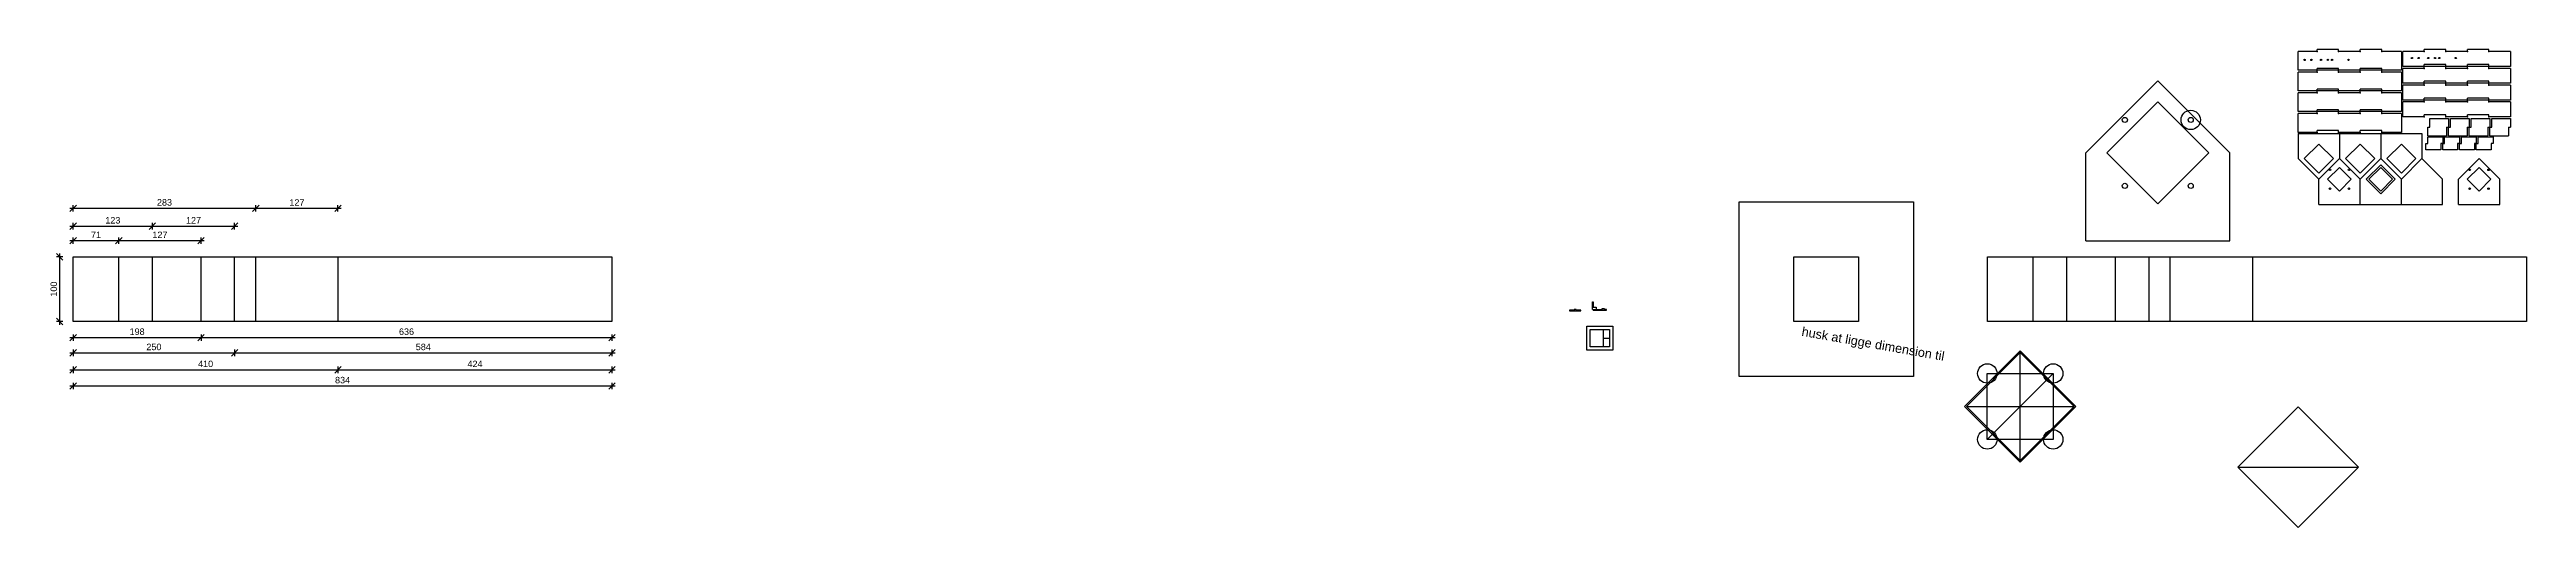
# Model space of a CAD drawing. Header units: millimetres. Extents: x 14254 to 34166, y 4312 to 8625.
# Drawn here: x 14254 to 18090, y 7480 to 8219 of the extents above; entities that cross this region are included whole.
import ezdxf

# ---------------------------------------------------------------- set-up
doc = ezdxf.new("R2010")
doc.units = ezdxf.units.MM
doc.layers.get('0').update_dxf_attribs({"lineweight": 25})
doc.layers.add('Mållinje (Afsætning af mål)', color=4, linetype='Continuous', lineweight=9)
doc.layers.add('Tyk fuldstregslinje (Optegning)', color=7, linetype='Continuous', lineweight=30)
doc.styles.add('Annotative', font='arial.ttf')
doc.styles.add('Arial', font='arial.ttf', dxfattribs={"height": 3.5})
doc.dimstyles.new('Annotative', dxfattribs={"dimscale": 0, "dimtxt": 2.5, "dimasz": 2.5, "dimexe": 1.25, "dimexo": 1, "dimgap": 1, "dimtad": 1, "dimdec": 0, "dimzin": 0, "dimtxsty": 'Annotative', "dimblk": 'OBLIQUE', "dimcen": 1, "dimdle": 1.25, "dimadec": 0, "dimazin": 0, "dimtfac": 1, "dimtdec": 0, "dimtofl": 0, "dimtmove": 0, "dimatfit": 3, "dimfxl": 1.25, "dimfxlon": 1, "dimtolj": 1, "dimtzin": 0, "dimarcsym": 0})

# ---------------------------------------------------------------- blocks, each defined once
blk = doc.blocks.new('_Oblique')
at = {"color": 0, "linetype": 'ByBlock', "lineweight": -2}
blk.add_line((-0.5, -0.5), (0.5, 0.5), dxfattribs=at)
blk = doc.blocks.new('*D23')
at = {"layer": 'Defpoints', "color": 0, "transparency": 16777216}
for p in [(14361.4, 7923.8), (14290.7, 7898.8), (14361.4, 7898.8)]:
    blk.add_point(p, dxfattribs=at)
at = {"layer": 'Mållinje (Afsætning af mål)', "color": 0, "lineweight": -2, "transparency": 16777216}
for p, q in [((14285.7, 7923.8), (14366.4, 7923.8)), ((14290.7, 7918.8), (14290.7, 7928.8)), ((14361.4, 7918.8), (14361.4, 7928.8))]:
    blk.add_line(p, q, dxfattribs=at)
at = {"layer": 'Mållinje (Afsætning af mål)', "color": 0, "lineweight": -2, "transparency": 16777216, "xscale": 10, "yscale": 10, "zscale": 10, "rotation": 180}
blk.add_blockref('_Oblique', (14290.7, 7923.8), dxfattribs=at)
at = {"layer": 'Mållinje (Afsætning af mål)', "color": 0, "lineweight": -2, "transparency": 16777216, "xscale": 10, "yscale": 10, "zscale": 10}
blk.add_blockref('_Oblique', (14361.4, 7923.8), dxfattribs=at)
at = {"layer": 'Mållinje (Afsætning af mål)', "color": 0, "transparency": 16777216, "insert": (14326.1, 7932.8), "char_height": 10, "attachment_point": 5, "style": 'Annotative'}
blk.add_mtext('\\A1;71', dxfattribs=at)
blk = doc.blocks.new('*D24')
at = {"layer": 'Defpoints', "color": 0, "transparency": 16777216}
for p in [(14488.7, 7923.8), (14361.4, 7898.8), (14488.7, 7898.8)]:
    blk.add_point(p, dxfattribs=at)
at = {"layer": 'Mållinje (Afsætning af mål)', "color": 0, "lineweight": -2, "transparency": 16777216}
for p, q in [((14356.4, 7923.8), (14493.7, 7923.8)), ((14361.4, 7918.8), (14361.4, 7928.8)), ((14488.7, 7918.8), (14488.7, 7928.8))]:
    blk.add_line(p, q, dxfattribs=at)
at = {"layer": 'Mållinje (Afsætning af mål)', "color": 0, "lineweight": -2, "transparency": 16777216, "xscale": 10, "yscale": 10, "zscale": 10, "rotation": 180}
blk.add_blockref('_Oblique', (14361.4, 7923.8), dxfattribs=at)
at = {"layer": 'Mållinje (Afsætning af mål)', "color": 0, "lineweight": -2, "transparency": 16777216, "xscale": 10, "yscale": 10, "zscale": 10}
blk.add_blockref('_Oblique', (14488.7, 7923.8), dxfattribs=at)
at = {"layer": 'Mållinje (Afsætning af mål)', "color": 0, "transparency": 16777216, "insert": (14425.1, 7932.8), "char_height": 10, "attachment_point": 5, "style": 'Annotative'}
blk.add_mtext('\\A1;127', dxfattribs=at)
blk = doc.blocks.new('*D25')
at = {"layer": 'Defpoints', "color": 0, "transparency": 16777216}
for p in [(14413.4, 7946.1), (14290.7, 7898.8), (14413.4, 7898.8)]:
    blk.add_point(p, dxfattribs=at)
at = {"layer": 'Mållinje (Afsætning af mål)', "color": 0, "lineweight": -2, "transparency": 16777216}
for p, q in [((14285.7, 7946.1), (14418.4, 7946.1)), ((14290.7, 7941.1), (14290.7, 7951.1)), ((14413.4, 7941.1), (14413.4, 7951.1))]:
    blk.add_line(p, q, dxfattribs=at)
at = {"layer": 'Mållinje (Afsætning af mål)', "color": 0, "lineweight": -2, "transparency": 16777216, "xscale": 10, "yscale": 10, "zscale": 10, "rotation": 180}
blk.add_blockref('_Oblique', (14290.7, 7946.1), dxfattribs=at)
at = {"layer": 'Mållinje (Afsætning af mål)', "color": 0, "lineweight": -2, "transparency": 16777216, "xscale": 10, "yscale": 10, "zscale": 10}
blk.add_blockref('_Oblique', (14413.4, 7946.1), dxfattribs=at)
at = {"layer": 'Mållinje (Afsætning af mål)', "color": 0, "transparency": 16777216, "insert": (14352.1, 7955.2), "char_height": 10, "attachment_point": 5, "style": 'Annotative'}
blk.add_mtext('\\A1;123', dxfattribs=at)
blk = doc.blocks.new('*D26')
at = {"layer": 'Defpoints', "color": 0, "transparency": 16777216}
for p in [(14540.7, 7946.1), (14413.4, 7898.8), (14540.7, 7898.8)]:
    blk.add_point(p, dxfattribs=at)
at = {"layer": 'Mållinje (Afsætning af mål)', "color": 0, "lineweight": -2, "transparency": 16777216}
for p, q in [((14408.4, 7946.1), (14545.7, 7946.1)), ((14413.4, 7941.1), (14413.4, 7951.1)), ((14540.7, 7941.1), (14540.7, 7951.1))]:
    blk.add_line(p, q, dxfattribs=at)
at = {"layer": 'Mållinje (Afsætning af mål)', "color": 0, "lineweight": -2, "transparency": 16777216, "xscale": 10, "yscale": 10, "zscale": 10, "rotation": 180}
blk.add_blockref('_Oblique', (14413.4, 7946.1), dxfattribs=at)
at = {"layer": 'Mållinje (Afsætning af mål)', "color": 0, "lineweight": -2, "transparency": 16777216, "xscale": 10, "yscale": 10, "zscale": 10}
blk.add_blockref('_Oblique', (14540.7, 7946.1), dxfattribs=at)
at = {"layer": 'Mållinje (Afsætning af mål)', "color": 0, "transparency": 16777216, "insert": (14477.1, 7955.2), "char_height": 10, "attachment_point": 5, "style": 'Annotative'}
blk.add_mtext('\\A1;127', dxfattribs=at)
blk = doc.blocks.new('*D27')
at = {"layer": 'Defpoints', "color": 0, "transparency": 16777216}
for p in [(14573.5, 7973.8), (14290.7, 7898.8), (14573.5, 7898.8)]:
    blk.add_point(p, dxfattribs=at)
at = {"layer": 'Mållinje (Afsætning af mål)', "color": 0, "lineweight": -2, "transparency": 16777216}
for p, q in [((14290.7, 7968.8), (14290.7, 7978.8)), ((14573.5, 7968.8), (14573.5, 7978.8)), ((14285.7, 7973.8), (14578.5, 7973.8))]:
    blk.add_line(p, q, dxfattribs=at)
at = {"layer": 'Mållinje (Afsætning af mål)', "color": 0, "lineweight": -2, "transparency": 16777216, "xscale": 10, "yscale": 10, "zscale": 10, "rotation": 180}
blk.add_blockref('_Oblique', (14290.7, 7973.8), dxfattribs=at)
at = {"layer": 'Mållinje (Afsætning af mål)', "color": 0, "lineweight": -2, "transparency": 16777216, "xscale": 10, "yscale": 10, "zscale": 10}
blk.add_blockref('_Oblique', (14573.5, 7973.8), dxfattribs=at)
at = {"layer": 'Mållinje (Afsætning af mål)', "color": 0, "transparency": 16777216, "insert": (14432.1, 7982.9), "char_height": 10, "attachment_point": 5, "style": 'Annotative'}
blk.add_mtext('\\A1;283', dxfattribs=at)
blk = doc.blocks.new('*D28')
at = {"layer": 'Defpoints', "color": 0, "transparency": 16777216}
for p in [(14700.8, 7973.8), (14573.5, 7898.8), (14700.8, 7898.8)]:
    blk.add_point(p, dxfattribs=at)
at = {"layer": 'Mållinje (Afsætning af mål)', "color": 0, "lineweight": -2, "transparency": 16777216}
for p, q in [((14573.5, 7968.8), (14573.5, 7978.8)), ((14700.8, 7968.8), (14700.8, 7978.8)), ((14568.5, 7973.8), (14705.8, 7973.8))]:
    blk.add_line(p, q, dxfattribs=at)
at = {"layer": 'Mållinje (Afsætning af mål)', "color": 0, "lineweight": -2, "transparency": 16777216, "xscale": 10, "yscale": 10, "zscale": 10, "rotation": 180}
blk.add_blockref('_Oblique', (14573.5, 7973.8), dxfattribs=at)
at = {"layer": 'Mållinje (Afsætning af mål)', "color": 0, "lineweight": -2, "transparency": 16777216, "xscale": 10, "yscale": 10, "zscale": 10}
blk.add_blockref('_Oblique', (14700.8, 7973.8), dxfattribs=at)
at = {"layer": 'Mållinje (Afsætning af mål)', "color": 0, "transparency": 16777216, "insert": (14637.2, 7982.8), "char_height": 10, "attachment_point": 5, "style": 'Annotative'}
blk.add_mtext('\\A1;127', dxfattribs=at)
blk = doc.blocks.new('*D29')
at = {"layer": 'Defpoints', "color": 0, "transparency": 16777216}
for p in [(14290.7, 7798.8), (14488.7, 7798.8), (14488.7, 7773.8)]:
    blk.add_point(p, dxfattribs=at)
at = {"layer": 'Mållinje (Afsætning af mål)', "color": 0, "lineweight": -2, "transparency": 16777216}
for p, q in [((14285.7, 7773.8), (14493.7, 7773.8)), ((14290.7, 7778.8), (14290.7, 7768.8)), ((14488.7, 7778.8), (14488.7, 7768.8))]:
    blk.add_line(p, q, dxfattribs=at)
at = {"layer": 'Mållinje (Afsætning af mål)', "color": 0, "lineweight": -2, "transparency": 16777216, "xscale": 10, "yscale": 10, "zscale": 10, "rotation": 180}
blk.add_blockref('_Oblique', (14290.7, 7773.8), dxfattribs=at)
at = {"layer": 'Mållinje (Afsætning af mål)', "color": 0, "lineweight": -2, "transparency": 16777216, "xscale": 10, "yscale": 10, "zscale": 10}
blk.add_blockref('_Oblique', (14488.7, 7773.8), dxfattribs=at)
at = {"layer": 'Mållinje (Afsætning af mål)', "color": 0, "transparency": 16777216, "insert": (14389.7, 7782.9), "char_height": 10, "attachment_point": 5, "style": 'Annotative'}
blk.add_mtext('\\A1;198', dxfattribs=at)
blk = doc.blocks.new('*D30')
at = {"layer": 'Defpoints', "color": 0, "transparency": 16777216}
for p in [(14290.7, 7798.8), (14540.7, 7798.8), (14540.7, 7750.2)]:
    blk.add_point(p, dxfattribs=at)
at = {"layer": 'Mållinje (Afsætning af mål)', "color": 0, "lineweight": -2, "transparency": 16777216}
for p, q in [((14285.7, 7750.2), (14545.7, 7750.2)), ((14290.7, 7755.2), (14290.7, 7745.2)), ((14540.7, 7755.2), (14540.7, 7745.2))]:
    blk.add_line(p, q, dxfattribs=at)
at = {"layer": 'Mållinje (Afsætning af mål)', "color": 0, "lineweight": -2, "transparency": 16777216, "xscale": 10, "yscale": 10, "zscale": 10, "rotation": 180}
blk.add_blockref('_Oblique', (14290.7, 7750.2), dxfattribs=at)
at = {"layer": 'Mållinje (Afsætning af mål)', "color": 0, "lineweight": -2, "transparency": 16777216, "xscale": 10, "yscale": 10, "zscale": 10}
blk.add_blockref('_Oblique', (14540.7, 7750.2), dxfattribs=at)
at = {"layer": 'Mållinje (Afsætning af mål)', "color": 0, "transparency": 16777216, "insert": (14415.7, 7759.3), "char_height": 10, "attachment_point": 5, "style": 'Annotative'}
blk.add_mtext('\\A1;250', dxfattribs=at)
blk = doc.blocks.new('*D31')
at = {"layer": 'Defpoints', "color": 0, "transparency": 16777216}
for p in [(14290.7, 7798.8), (14700.8, 7798.8), (14700.8, 7724)]:
    blk.add_point(p, dxfattribs=at)
at = {"layer": 'Mållinje (Afsætning af mål)', "color": 0, "lineweight": -2, "transparency": 16777216}
for p, q in [((14285.7, 7724), (14705.8, 7724)), ((14290.7, 7729), (14290.7, 7719)), ((14700.8, 7729), (14700.8, 7719))]:
    blk.add_line(p, q, dxfattribs=at)
at = {"layer": 'Mållinje (Afsætning af mål)', "color": 0, "lineweight": -2, "transparency": 16777216, "xscale": 10, "yscale": 10, "zscale": 10, "rotation": 180}
blk.add_blockref('_Oblique', (14290.7, 7724), dxfattribs=at)
at = {"layer": 'Mållinje (Afsætning af mål)', "color": 0, "lineweight": -2, "transparency": 16777216, "xscale": 10, "yscale": 10, "zscale": 10}
blk.add_blockref('_Oblique', (14700.8, 7724), dxfattribs=at)
at = {"layer": 'Mållinje (Afsætning af mål)', "color": 0, "transparency": 16777216, "insert": (14495.8, 7733.2), "char_height": 10, "attachment_point": 5, "style": 'Annotative'}
blk.add_mtext('\\A1;410', dxfattribs=at)
blk = doc.blocks.new('*D32')
at = {"layer": 'Defpoints', "color": 0, "transparency": 16777216}
for p in [(14700.8, 7798.8), (15125.1, 7798.8), (15125.1, 7724)]:
    blk.add_point(p, dxfattribs=at)
at = {"layer": 'Mållinje (Afsætning af mål)', "color": 0, "lineweight": -2, "transparency": 16777216}
for p, q in [((14695.8, 7724), (15130.1, 7724)), ((14700.8, 7729), (14700.8, 7719)), ((15125.1, 7729), (15125.1, 7719))]:
    blk.add_line(p, q, dxfattribs=at)
at = {"layer": 'Mållinje (Afsætning af mål)', "color": 0, "lineweight": -2, "transparency": 16777216, "xscale": 10, "yscale": 10, "zscale": 10, "rotation": 180}
blk.add_blockref('_Oblique', (14700.8, 7724), dxfattribs=at)
at = {"layer": 'Mållinje (Afsætning af mål)', "color": 0, "lineweight": -2, "transparency": 16777216, "xscale": 10, "yscale": 10, "zscale": 10}
blk.add_blockref('_Oblique', (15125.1, 7724), dxfattribs=at)
at = {"layer": 'Mållinje (Afsætning af mål)', "color": 0, "transparency": 16777216, "insert": (14913, 7733.1), "char_height": 10, "attachment_point": 5, "style": 'Annotative'}
blk.add_mtext('\\A1;424', dxfattribs=at)
blk = doc.blocks.new('*D33')
at = {"layer": 'Defpoints', "color": 0, "transparency": 16777216}
for p in [(14290.7, 7798.8), (15125.1, 7798.8), (14290.7, 7698.9)]:
    blk.add_point(p, dxfattribs=at)
at = {"layer": 'Mållinje (Afsætning af mål)', "color": 0, "lineweight": -2, "transparency": 16777216}
for p, q in [((15130.1, 7698.9), (14285.7, 7698.9)), ((14290.7, 7703.9), (14290.7, 7693.9)), ((15125.1, 7703.9), (15125.1, 7693.9))]:
    blk.add_line(p, q, dxfattribs=at)
at = {"layer": 'Mållinje (Afsætning af mål)', "color": 0, "lineweight": -2, "transparency": 16777216, "xscale": 10, "yscale": 10, "zscale": 10, "rotation": 180}
blk.add_blockref('_Oblique', (14290.7, 7698.9), dxfattribs=at)
at = {"layer": 'Mållinje (Afsætning af mål)', "color": 0, "lineweight": -2, "transparency": 16777216, "xscale": 10, "yscale": 10, "zscale": 10}
blk.add_blockref('_Oblique', (15125.1, 7698.9), dxfattribs=at)
at = {"layer": 'Mållinje (Afsætning af mål)', "color": 0, "transparency": 16777216, "insert": (14707.9, 7708), "char_height": 10, "attachment_point": 5, "style": 'Annotative'}
blk.add_mtext('\\A1;834', dxfattribs=at)
blk = doc.blocks.new('*D34')
at = {"layer": 'Defpoints', "color": 0, "transparency": 16777216}
for p in [(14540.7, 7798.8), (15125.1, 7798.8), (15125.1, 7750.2)]:
    blk.add_point(p, dxfattribs=at)
at = {"layer": 'Mållinje (Afsætning af mål)', "color": 0, "lineweight": -2, "transparency": 16777216}
for p, q in [((14535.7, 7750.2), (15130.1, 7750.2)), ((14540.7, 7755.2), (14540.7, 7745.2)), ((15125.1, 7755.2), (15125.1, 7745.2))]:
    blk.add_line(p, q, dxfattribs=at)
at = {"layer": 'Mållinje (Afsætning af mål)', "color": 0, "lineweight": -2, "transparency": 16777216, "xscale": 10, "yscale": 10, "zscale": 10, "rotation": 180}
blk.add_blockref('_Oblique', (14540.7, 7750.2), dxfattribs=at)
at = {"layer": 'Mållinje (Afsætning af mål)', "color": 0, "lineweight": -2, "transparency": 16777216, "xscale": 10, "yscale": 10, "zscale": 10}
blk.add_blockref('_Oblique', (15125.1, 7750.2), dxfattribs=at)
at = {"layer": 'Mållinje (Afsætning af mål)', "color": 0, "transparency": 16777216, "insert": (14832.9, 7759.3), "char_height": 10, "attachment_point": 5, "style": 'Annotative'}
blk.add_mtext('\\A1;584', dxfattribs=at)
blk = doc.blocks.new('*D35')
at = {"layer": 'Defpoints', "color": 0, "transparency": 16777216}
for p in [(14488.7, 7798.8), (15125.1, 7798.8), (15125.1, 7773.8)]:
    blk.add_point(p, dxfattribs=at)
at = {"layer": 'Mållinje (Afsætning af mål)', "color": 0, "lineweight": -2, "transparency": 16777216}
for p, q in [((14483.7, 7773.8), (15130.1, 7773.8)), ((14488.7, 7778.8), (14488.7, 7768.8)), ((15125.1, 7778.8), (15125.1, 7768.8))]:
    blk.add_line(p, q, dxfattribs=at)
at = {"layer": 'Mållinje (Afsætning af mål)', "color": 0, "lineweight": -2, "transparency": 16777216, "xscale": 10, "yscale": 10, "zscale": 10, "rotation": 180}
blk.add_blockref('_Oblique', (14488.7, 7773.8), dxfattribs=at)
at = {"layer": 'Mållinje (Afsætning af mål)', "color": 0, "lineweight": -2, "transparency": 16777216, "xscale": 10, "yscale": 10, "zscale": 10}
blk.add_blockref('_Oblique', (15125.1, 7773.8), dxfattribs=at)
at = {"layer": 'Mållinje (Afsætning af mål)', "color": 0, "transparency": 16777216, "insert": (14806.9, 7782.9), "char_height": 10, "attachment_point": 5, "style": 'Annotative'}
blk.add_mtext('\\A1;636', dxfattribs=at)
blk = doc.blocks.new('*D36')
at = {"layer": 'Defpoints', "color": 0, "transparency": 16777216}
for p in [(14290.7, 7898.8), (14269.8, 7798.8), (14290.7, 7798.8)]:
    blk.add_point(p, dxfattribs=at)
at = {"layer": 'Mållinje (Afsætning af mål)', "color": 0, "lineweight": -2, "transparency": 16777216}
for p, q in [((14269.8, 7903.8), (14269.8, 7793.8)), ((14274.8, 7898.8), (14264.8, 7898.8)), ((14274.8, 7798.8), (14264.8, 7798.8))]:
    blk.add_line(p, q, dxfattribs=at)
at = {"layer": 'Mållinje (Afsætning af mål)', "color": 0, "lineweight": -2, "transparency": 16777216, "xscale": 10, "yscale": 10, "zscale": 10}
for p, rotation in [((14269.8, 7898.8), 90), ((14269.8, 7798.8), 270)]:
    blk.add_blockref('_Oblique', p, dxfattribs=dict(at, rotation=rotation))
at = {"layer": 'Mållinje (Afsætning af mål)', "color": 0, "transparency": 16777216, "insert": (14260.7, 7848.8), "char_height": 10, "attachment_point": 5, "rotation": 90, "style": 'Annotative'}
blk.add_mtext('\\A1;100', dxfattribs=at)

msp = doc.modelspace()

# ---------------------------------------------------------------- linework, layer by layer
at = {"layer": 'Tyk fuldstregslinje (Optegning)'}
for p, q in [((17736.2, 8187.3), (17736.2, 8216.3)), ((17765.6, 8216.3), (17736.2, 8216.3)), ((17798.9, 8219.3), (17765.6, 8219.3)), ((17765.6, 8216.3), (17765.6, 8219.3)), ((17798.9, 8216.3), (17798.9, 8219.3)), ((17832.3, 8216.3), (17798.9, 8216.3)), ((17865.7, 8219.3), (17832.3, 8219.3)), ((17832.3, 8216.3), (17832.3, 8219.3)), ((17865.7, 8216.3), (17865.7, 8219.3)), ((17896.1, 8216.3), (17865.7, 8216.3)), ((17896.1, 8216.3), (17896.1, 8187.3)), ((17898.2, 8193.3), (17898.2, 8216.3)), ((17931.6, 8216.3), (17898.2, 8216.3)), ((17965, 8219.3), (17931.6, 8219.3)), ((17931.6, 8216.3), (17931.6, 8219.3)), ((17965, 8216.3), (17965, 8219.3)), ((17998.4, 8216.3), (17965, 8216.3)), ((18031.7, 8219.3), (17998.4, 8219.3)), ((17998.4, 8216.3), (17998.4, 8219.3)), ((18031.7, 8216.3), (18031.7, 8219.3)), ((18065.1, 8216.3), (18031.7, 8216.3)), ((18065.1, 8216.3), (18065.1, 8193.3)), ((17407.4, 8059.5), (17518.9, 8171)), ((17518.9, 8171), (17630.4, 8059.5)), ((17765.6, 8187.3), (17736.2, 8187.3)), ((17736.2, 8155.3), (17736.2, 8184.3)), ((17765.6, 8184.3), (17736.2, 8184.3)), ((17798.9, 8190.3), (17765.6, 8190.3)), ((17765.6, 8187.3), (17765.6, 8190.3)), ((17798.9, 8187.3), (17765.6, 8187.3)), ((17765.6, 8184.3), (17765.6, 8187.3)), ((17798.9, 8187.3), (17798.9, 8190.3)), ((17832.3, 8187.3), (17798.9, 8187.3)), ((17798.9, 8184.3), (17798.9, 8187.3)), ((17832.3, 8184.3), (17798.9, 8184.3)), ((17865.7, 8190.3), (17832.3, 8190.3)), ((17832.3, 8187.3), (17832.3, 8190.3)), ((17865.7, 8187.3), (17832.3, 8187.3)), ((17832.3, 8184.3), (17832.3, 8187.3)), ((17865.7, 8187.3), (17865.7, 8190.3)), ((17896.1, 8187.3), (17865.7, 8187.3)), ((17865.7, 8184.3), (17865.7, 8187.3)), ((17896.1, 8184.3), (17865.7, 8184.3)), ((17896.1, 8184.3), (17896.1, 8155.3)), ((17931.6, 8193.3), (17898.2, 8193.3)), ((17898.2, 8167.3), (17898.2, 8190.3)), ((17931.6, 8190.3), (17898.2, 8190.3)), ((17931.6, 8193.3), (17931.6, 8196.3)), ((17965, 8196.3), (17931.6, 8196.3)), ((17965, 8193.3), (17931.6, 8193.3)), ((17931.6, 8190.3), (17931.6, 8193.3)), ((17965, 8170.3), (17931.6, 8170.3)), ((17931.6, 8167.3), (17931.6, 8170.3)), ((17965, 8193.3), (17965, 8196.3)), ((17998.4, 8193.3), (17965, 8193.3)), ((17965, 8190.3), (17965, 8193.3)), ((17998.4, 8190.3), (17965, 8190.3)), ((17965, 8167.3), (17965, 8170.3)), ((18031.7, 8196.3), (17998.4, 8196.3)), ((17998.4, 8193.3), (17998.4, 8196.3)), ((18031.7, 8193.3), (17998.4, 8193.3)), ((17998.4, 8190.3), (17998.4, 8193.3)), ((18031.7, 8170.3), (17998.4, 8170.3)), ((17998.4, 8167.3), (17998.4, 8170.3)), ((18031.7, 8193.3), (18031.7, 8196.3)), ((18065.1, 8193.3), (18031.7, 8193.3)), ((18031.7, 8190.3), (18031.7, 8193.3)), ((18065.1, 8190.3), (18031.7, 8190.3)), ((18031.7, 8167.3), (18031.7, 8170.3)), ((18065.1, 8190.3), (18065.1, 8167.3)), ((17439.9, 8059.5), (17518.9, 8138.5)), ((17518.9, 8138.5), (17597.9, 8059.5)), ((17765.6, 8155.3), (17736.2, 8155.3)), ((17736.2, 8123.3), (17736.2, 8152.3)), ((17765.6, 8152.3), (17736.2, 8152.3)), ((17798.9, 8158.3), (17765.6, 8158.3)), ((17765.6, 8155.3), (17765.6, 8158.3)), ((17798.9, 8155.3), (17765.6, 8155.3)), ((17765.6, 8152.3), (17765.6, 8155.3)), ((17798.9, 8155.3), (17798.9, 8158.3)), ((17832.3, 8155.3), (17798.9, 8155.3)), ((17798.9, 8152.3), (17798.9, 8155.3)), ((17832.3, 8152.3), (17798.9, 8152.3)), ((17865.7, 8158.3), (17832.3, 8158.3)), ((17832.3, 8155.3), (17832.3, 8158.3)), ((17865.7, 8155.3), (17832.3, 8155.3)), ((17832.3, 8152.3), (17832.3, 8155.3)), ((17865.7, 8155.3), (17865.7, 8158.3)), ((17896.1, 8155.3), (17865.7, 8155.3)), ((17865.7, 8152.3), (17865.7, 8155.3)), ((17896.1, 8152.3), (17865.7, 8152.3)), ((17896.1, 8152.3), (17896.1, 8123.3)), ((17931.6, 8167.3), (17898.2, 8167.3)), ((17898.2, 8141.3), (17898.2, 8164.3)), ((17931.6, 8164.3), (17898.2, 8164.3)), ((17931.6, 8141.3), (17898.2, 8141.3)), ((17898.2, 8115.3), (17898.2, 8138.3)), ((17931.6, 8138.3), (17898.2, 8138.3)), ((17965, 8167.3), (17931.6, 8167.3)), ((17931.6, 8164.3), (17931.6, 8167.3)), ((17965, 8144.3), (17931.6, 8144.3)), ((17931.6, 8141.3), (17931.6, 8144.3)), ((17965, 8141.3), (17931.6, 8141.3)), ((17931.6, 8138.3), (17931.6, 8141.3)), ((17998.4, 8167.3), (17965, 8167.3)), ((17965, 8164.3), (17965, 8167.3)), ((17998.4, 8164.3), (17965, 8164.3)), ((17965, 8141.3), (17965, 8144.3)), ((17998.4, 8141.3), (17965, 8141.3)), ((17965, 8138.3), (17965, 8141.3)), ((17998.4, 8138.3), (17965, 8138.3)), ((18031.7, 8167.3), (17998.4, 8167.3)), ((17998.4, 8164.3), (17998.4, 8167.3)), ((18031.7, 8144.3), (17998.4, 8144.3)), ((17998.4, 8141.3), (17998.4, 8144.3)), ((18031.7, 8141.3), (17998.4, 8141.3)), ((17998.4, 8138.3), (17998.4, 8141.3)), ((18065.1, 8167.3), (18031.7, 8167.3)), ((18031.7, 8164.3), (18031.7, 8167.3)), ((18065.1, 8164.3), (18031.7, 8164.3)), ((18031.7, 8141.3), (18031.7, 8144.3)), ((18065.1, 8141.3), (18031.7, 8141.3)), ((18031.7, 8138.3), (18031.7, 8141.3)), ((18065.1, 8138.3), (18031.7, 8138.3)), ((18065.1, 8164.3), (18065.1, 8141.3)), ((18065.1, 8138.3), (18065.1, 8115.3)), ((17765.6, 8123.3), (17736.2, 8123.3)), ((17736.2, 8091.3), (17736.2, 8120.3)), ((17765.6, 8120.3), (17736.2, 8120.3)), ((17798.9, 8126.3), (17765.6, 8126.3)), ((17765.6, 8123.3), (17765.6, 8126.3)), ((17798.9, 8123.3), (17765.6, 8123.3)), ((17765.6, 8120.3), (17765.6, 8123.3)), ((17798.9, 8094.3), (17765.6, 8094.3)), ((17765.6, 8091.3), (17765.6, 8094.3)), ((17798.9, 8123.3), (17798.9, 8126.3)), ((17832.3, 8123.3), (17798.9, 8123.3)), ((17798.9, 8120.3), (17798.9, 8123.3)), ((17832.3, 8120.3), (17798.9, 8120.3)), ((17798.9, 8091.3), (17798.9, 8094.3)), ((17865.7, 8126.3), (17832.3, 8126.3)), ((17832.3, 8123.3), (17832.3, 8126.3)), ((17865.7, 8123.3), (17832.3, 8123.3)), ((17832.3, 8120.3), (17832.3, 8123.3)), ((17865.7, 8094.3), (17832.3, 8094.3)), ((17832.3, 8091.3), (17832.3, 8094.3)), ((17865.7, 8123.3), (17865.7, 8126.3)), ((17896.1, 8123.3), (17865.7, 8123.3)), ((17865.7, 8120.3), (17865.7, 8123.3)), ((17896.1, 8120.3), (17865.7, 8120.3)), ((17865.7, 8091.3), (17865.7, 8094.3)), ((17896.1, 8120.3), (17896.1, 8091.3)), ((17931.6, 8115.3), (17898.2, 8115.3)), ((17965, 8118.3), (17931.6, 8118.3)), ((17931.6, 8115.3), (17931.6, 8118.3)), ((17937.1, 8085.7), (17937.1, 8099.2)), ((17937.1, 8099.2), (17940.1, 8099.2)), ((17940.1, 8112.7), (17969.1, 8112.7)), ((17940.1, 8099.2), (17940.1, 8112.7)), ((17965, 8115.3), (17965, 8118.3)), ((17998.4, 8115.3), (17965, 8115.3)), ((17966.1, 8099.2), (17966.1, 8085.7)), ((17966.1, 8099.2), (17969.1, 8099.2)), ((17969.1, 8112.7), (17969.1, 8099.2)), ((17969.1, 8085.7), (17969.1, 8099.2)), ((17969.1, 8099.2), (17972.1, 8099.2)), ((17972.1, 8112.7), (18001.1, 8112.7)), ((17972.1, 8099.2), (17972.1, 8112.7)), ((17998.1, 8099.2), (17998.1, 8085.7)), ((17998.1, 8099.2), (18001.1, 8099.2)), ((18031.7, 8118.3), (17998.4, 8118.3)), ((17998.4, 8115.3), (17998.4, 8118.3)), ((18001.1, 8112.7), (18001.1, 8099.2)), ((18001.1, 8085.7), (18001.1, 8099.2)), ((18001.1, 8099.2), (18004.1, 8099.2)), ((18004.1, 8112.7), (18033.1, 8112.7)), ((18004.1, 8099.2), (18004.1, 8112.7)), ((18030.1, 8099.2), (18030.1, 8085.7)), ((18030.1, 8099.2), (18033.1, 8099.2)), ((18031.7, 8115.3), (18031.7, 8118.3)), ((18065.1, 8115.3), (18031.7, 8115.3)), ((18033.1, 8112.7), (18033.1, 8099.2)), ((18033.1, 8085.7), (18033.1, 8099.2)), ((18033.1, 8099.2), (18036.1, 8099.2)), ((18036.1, 8112.7), (18065.1, 8112.7)), ((18036.1, 8099.2), (18036.1, 8112.7)), ((18062.1, 8099.2), (18062.1, 8085.7)), ((18062.1, 8099.2), (18065.1, 8099.2)), ((18065.1, 8112.7), (18065.1, 8099.2)), ((17407.4, 7923.5), (17407.4, 8059.5)), ((17518.9, 7980.6), (17439.9, 8059.5)), ((17597.9, 8059.5), (17518.9, 7980.6)), ((17630.4, 7923.5), (17630.4, 8059.5)), ((17765.6, 8091.3), (17736.2, 8091.3)), ((17736.3, 8089.6), (17736.3, 8050.6)), ((17736.3, 8089.6), (17800.2, 8089.6)), ((17768.3, 8073.2), (17745.6, 8050.6)), ((17790.9, 8050.6), (17768.3, 8073.2)), ((17832.3, 8091.3), (17798.9, 8091.3)), ((17800.2, 8089.6), (17800.2, 8050.6)), ((17800.2, 8089.6), (17864.1, 8089.6)), ((17800.2, 8089.6), (17800.2, 8050.6)), ((17832.2, 8073.2), (17809.5, 8050.6)), ((17854.8, 8050.6), (17832.2, 8073.2)), ((17864.1, 8089.6), (17864.1, 8050.6)), ((17864.1, 8089.6), (17864.1, 8050.6)), ((17864.1, 8089.6), (17928, 8089.6)), ((17896.1, 8091.3), (17865.7, 8091.3)), ((17896.1, 8073.2), (17873.4, 8050.6)), ((17918.7, 8050.6), (17896.1, 8073.2)), ((17928, 8089.6), (17928, 8050.6)), ((17934.1, 8064.2), (17934.1, 8074.2)), ((17934.1, 8074.2), (17937.1, 8074.2)), ((17957.1, 8064.2), (17934.1, 8064.2)), ((17937.1, 8085.7), (17966.1, 8085.7)), ((17937.1, 8084.2), (17960.1, 8084.2)), ((17937.1, 8074.2), (17937.1, 8084.2)), ((17960.1, 8074.2), (17957.1, 8074.2)), ((17957.1, 8074.2), (17957.1, 8064.2)), ((17960.1, 8084.2), (17960.1, 8074.2)), ((17960.1, 8064.2), (17960.1, 8074.2)), ((17960.1, 8074.2), (17963.1, 8074.2)), ((17983.1, 8064.2), (17960.1, 8064.2)), ((17963.1, 8084.2), (17986.1, 8084.2)), ((17963.1, 8074.2), (17963.1, 8084.2)), ((17969.1, 8085.7), (17998.1, 8085.7)), ((17986.1, 8074.2), (17983.1, 8074.2)), ((17983.1, 8074.2), (17983.1, 8064.2)), ((17986.1, 8084.2), (17986.1, 8074.2)), ((17986.1, 8064.2), (17986.1, 8074.2)), ((17986.1, 8074.2), (17989.1, 8074.2)), ((18009.1, 8064.2), (17986.1, 8064.2)), ((17989.1, 8084.2), (18012.1, 8084.2)), ((17989.1, 8074.2), (17989.1, 8084.2)), ((18001.1, 8085.7), (18030.1, 8085.7)), ((18012.1, 8074.2), (18009.1, 8074.2)), ((18009.1, 8074.2), (18009.1, 8064.2)), ((18012.1, 8084.2), (18012.1, 8074.2)), ((18012.1, 8064.2), (18012.1, 8074.2)), ((18012.1, 8074.2), (18015.1, 8074.2)), ((18035.1, 8064.2), (18012.1, 8064.2)), ((18015.1, 8084.2), (18038.1, 8084.2)), ((18015.1, 8074.2), (18015.1, 8084.2)), ((18033.1, 8085.7), (18062.1, 8085.7)), ((18038.1, 8074.2), (18035.1, 8074.2)), ((18035.1, 8074.2), (18035.1, 8064.2)), ((18038.1, 8084.2), (18038.1, 8074.2)), ((17736.3, 8050.6), (17768.3, 8018.7)), ((17768.3, 8028), (17745.6, 8050.6)), ((17768.3, 8018.7), (17800.2, 8050.6)), ((17768.3, 8018.7), (17800.2, 8050.6)), ((17768.3, 8028), (17790.9, 8050.6)), ((17768.3, 7979.7), (17768.3, 8018.7)), ((17768.3, 7979.7), (17768.3, 8018.7)), ((17781.8, 8018.7), (17800.2, 8037.1)), ((17800.2, 8000.3), (17781.8, 8018.7)), ((17800.2, 8050.6), (17832.2, 8018.7)), ((17800.2, 8050.6), (17832.2, 8018.7)), ((17800.2, 8037.1), (17818.6, 8018.7)), ((17818.6, 8018.7), (17800.2, 8000.3)), ((17809.5, 8050.6), (17832.2, 8028)), ((17832.2, 8018.7), (17864.1, 8050.6)), ((17832.2, 8018.7), (17864.1, 8050.6)), ((17832.2, 8028), (17854.8, 8050.6)), ((17832.2, 7979.7), (17832.2, 8018.7)), ((17832.2, 7979.7), (17832.2, 8018.7)), ((17841.5, 8018.7), (17864.1, 8041.3)), ((17864.1, 7996), (17841.5, 8018.7)), ((17845.7, 8018.7), (17864.1, 8037.1)), ((17864.1, 8000.3), (17845.7, 8018.7)), ((17864.1, 8050.6), (17896.1, 8018.7)), ((17864.1, 8050.6), (17896.1, 8018.7)), ((17864.1, 8041.3), (17886.7, 8018.7)), ((17864.1, 8037.1), (17882.5, 8018.7)), ((17886.7, 8018.7), (17864.1, 7996)), ((17882.5, 8018.7), (17864.1, 8000.3)), ((17873.4, 8050.6), (17896.1, 8028)), ((17896.1, 8018.7), (17928, 8050.6)), ((17896.1, 8028), (17918.7, 8050.6)), ((17896.1, 7979.7), (17896.1, 8018.7)), ((17928, 8050.6), (17960, 8018.7)), ((17960, 7979.7), (17960, 8018.7)), ((17984.5, 8018.7), (18016.4, 8050.6)), ((17984.5, 7979.7), (17984.5, 8018.7)), ((17984.5, 7979.7), (17984.5, 8018.7)), ((17998, 8018.7), (18016.4, 8037.1)), ((18016.4, 8000.3), (17998, 8018.7)), ((18016.4, 8050.6), (18048.4, 8018.7)), ((18016.4, 8037.1), (18034.8, 8018.7)), ((18034.8, 8018.7), (18016.4, 8000.3)), ((18048.4, 7979.7), (18048.4, 8018.7)), ((16870.4, 7713.8), (16870.4, 7983.8)), ((16870.4, 7983.8), (17140.4, 7983.8)), ((17140.4, 7983.8), (17140.4, 7713.8)), ((17768.3, 7979.7), (17832.2, 7979.7)), ((17832.2, 7979.7), (17896.1, 7979.7)), ((17896.1, 7979.7), (17960, 7979.7)), ((17984.5, 7979.7), (18048.4, 7979.7)), ((17407.4, 7923.5), (17630.4, 7923.5)), ((14290.7, 7798.8), (14290.7, 7898.8)), ((14290.7, 7898.8), (15125.1, 7898.8)), ((15125.1, 7898.8), (15125.1, 7798.8)), ((16955.4, 7798.8), (16955.4, 7898.8)), ((16955.4, 7898.8), (17055.4, 7898.8)), ((17055.4, 7898.8), (17055.4, 7798.8)), ((17255.4, 7798.8), (17255.4, 7898.8)), ((17255.4, 7898.8), (18089.8, 7898.8)), ((18089.8, 7898.8), (18089.8, 7798.8)), ((16643.7, 7817.5), (16643.7, 7829.1)), ((16643.7, 7829.1), (16644.3, 7829.1)), ((16644.3, 7829.1), (16644.3, 7820.8)), ((15125.1, 7798.8), (14290.7, 7798.8)), ((16615.1, 7816.3), (16608, 7816.3)), ((16608, 7816.3), (16608, 7815.3)), ((16608, 7815.3), (16625.4, 7815.3)), ((16618.1, 7817.3), (16615.1, 7817.3)), ((16615.1, 7817.3), (16615.1, 7816.3)), ((16618.1, 7816.3), (16618.1, 7817.3)), ((16625.4, 7816.3), (16618.1, 7816.3)), ((16625.4, 7815.3), (16625.4, 7816.3)), ((16634.9, 7791.5), (16674.9, 7791.5)), ((16634.9, 7754.5), (16634.9, 7791.5)), ((16639.9, 7786.5), (16669.9, 7786.5)), ((16639.9, 7759.5), (16639.9, 7786.5)), ((16643.7, 7817.5), (16644.7, 7817.5)), ((16644.3, 7820.8), (16649.3, 7820.8)), ((16644.7, 7817.5), (16658.2, 7817.5)), ((16644.7, 7817.5), (16644.7, 7816.5)), ((16644.7, 7816.5), (16665.1, 7816.5)), ((16649.3, 7820.8), (16649.3, 7817.5)), ((16662.2, 7818.5), (16658.2, 7818.5)), ((16658.2, 7818.5), (16658.2, 7817.5)), ((16660.2, 7786.5), (16660.2, 7759.5)), ((16662.2, 7817.5), (16662.2, 7818.5)), ((16665.1, 7817.5), (16662.2, 7817.5)), ((16662.2, 7817.5), (16665.1, 7817.5)), ((16665.1, 7816.5), (16665.1, 7817.5)), ((16669.9, 7786.5), (16669.9, 7759.5)), ((16674.9, 7791.5), (16674.9, 7754.5)), ((17055.4, 7798.8), (16955.4, 7798.8)), ((18089.8, 7798.8), (17255.4, 7798.8)), ((16674.9, 7754.5), (16634.9, 7754.5)), ((16669.9, 7759.5), (16639.9, 7759.5)), ((16660.2, 7773), (16669.9, 7773)), ((17222.5, 7667.3), (17305.9, 7750.8)), ((17305.9, 7750.8), (17389.3, 7667.3)), ((17140.4, 7713.8), (16870.4, 7713.8)), ((17254.9, 7718.3), (17356.9, 7718.3)), ((17254.9, 7616.3), (17254.9, 7718.3)), ((17356.9, 7718.3), (17254.9, 7616.3)), ((17356.9, 7718.3), (17356.9, 7616.3)), ((17305.9, 7583.9), (17222.5, 7667.3)), ((17222.5, 7667.3), (17389.3, 7667.3)), ((17389.3, 7667.3), (17305.9, 7583.9)), ((17356.9, 7616.3), (17254.9, 7616.3))]:
    msp.add_line(p, q, dxfattribs=at)
at = {"layer": 'Tyk fuldstregslinje (Optegning)', "color": 1}
for p, q in [((14361.4, 7798.8), (14361.4, 7898.8)), ((14488.7, 7798.8), (14488.7, 7898.8)), ((17326.1, 7798.8), (17326.1, 7898.8)), ((17453.4, 7798.8), (17453.4, 7898.8)), ((17736.3, 7666.9), (17643, 7573.6)), ((17829.6, 7573.6), (17736.3, 7666.9)), ((17643, 7573.6), (17736.3, 7480.2)), ((17643, 7573.6), (17829.6, 7573.6)), ((17736.3, 7480.2), (17829.6, 7573.6))]:
    msp.add_line(p, q, dxfattribs=at)
at = {"layer": 'Tyk fuldstregslinje (Optegning)', "color": 5}
for p, q in [((14413.4, 7798.8), (14413.4, 7898.8)), ((14540.7, 7798.8), (14540.7, 7898.8)), ((17378.1, 7798.8), (17378.1, 7898.8)), ((17505.4, 7798.8), (17505.4, 7898.8)), ((17305.9, 7753.6), (17219.6, 7667.3)), ((17392.2, 7667.3), (17305.9, 7753.6)), ((17305.9, 7581.1), (17305.9, 7753.6)), ((17219.6, 7667.3), (17305.9, 7581.1)), ((17305.9, 7581.1), (17392.2, 7667.3))]:
    msp.add_line(p, q, dxfattribs=at)
at = {"layer": 'Tyk fuldstregslinje (Optegning)', "color": 3}
for p, q in [((14573.5, 7798.8), (14573.5, 7898.8)), ((14700.8, 7898.8), (14700.8, 7798.8)), ((17538.2, 7798.8), (17538.2, 7898.8)), ((17665.5, 7898.8), (17665.5, 7798.8))]:
    msp.add_line(p, q, dxfattribs=at)
at = {"layer": 'Tyk fuldstregslinje (Optegning)'}
for centre, radius in [((17746.3, 8203.3), 1), ((17756.7, 8203.3), 1), ((17771.8, 8203.3), 1), ((17782.2, 8203.3), 1), ((17788.8, 8203.3), 1), ((17814.2, 8203.3), 1), ((17912.4, 8206.3), 1), ((17922.8, 8206.3), 1), ((17937.8, 8206.3), 1), ((17948.2, 8206.3), 1), ((17954.8, 8206.3), 1), ((17980.3, 8206.3), 1), ((17467.9, 8110.5), 4), ((17569.9, 8110.5), 15), ((17569.9, 8110.5), 4), ((17785.6, 8033.3), 1.15), ((17814.8, 8033.3), 1.15), ((18001.8, 8033.3), 1.15), ((18031, 8033.3), 1.15), ((17467.9, 8008.5), 4), ((17569.9, 8008.5), 4), ((17785.6, 8004.1), 1.15), ((17814.8, 8004.1), 1.15), ((18001.8, 8004.1), 1.15), ((18031, 8004.1), 1.15), ((17254.9, 7718.3), 15), ((17356.9, 7718.3), 15), ((17254.9, 7616.3), 15), ((17356.9, 7616.3), 15)]:
    msp.add_circle(centre, radius, dxfattribs=at)
for p in [(17765.6, 8216.3), (17798.9, 8216.3), (17832.3, 8216.3), (17865.7, 8216.3), (17931.6, 8216.3), (17965, 8216.3), (17998.4, 8216.3), (18031.7, 8216.3), (17765.6, 8187.3), (17765.6, 8184.3), (17798.9, 8187.3), (17798.9, 8184.3), (17832.3, 8187.3), (17832.3, 8184.3), (17865.7, 8187.3), (17865.7, 8184.3), (17931.6, 8193.3), (17931.6, 8190.3), (17965, 8193.3), (17965, 8190.3), (17998.4, 8193.3), (17998.4, 8190.3), (18031.7, 8193.3), (18031.7, 8190.3), (17765.6, 8155.3), (17765.6, 8152.3), (17798.9, 8155.3), (17798.9, 8152.3), (17832.3, 8155.3), (17832.3, 8152.3), (17865.7, 8155.3), (17865.7, 8152.3), (17931.6, 8167.3), (17931.6, 8164.3), (17931.6, 8141.3), (17931.6, 8138.3), (17965, 8167.3), (17965, 8164.3), (17965, 8141.3), (17965, 8138.3), (17998.4, 8167.3), (17998.4, 8164.3), (17998.4, 8141.3), (17998.4, 8138.3), (18031.7, 8167.3), (18031.7, 8164.3), (18031.7, 8141.3), (18031.7, 8138.3), (17765.6, 8123.3), (17765.6, 8120.3), (17798.9, 8123.3), (17798.9, 8120.3), (17832.3, 8123.3), (17832.3, 8120.3), (17865.7, 8123.3), (17865.7, 8120.3), (17931.6, 8115.3), (17965, 8115.3), (17998.4, 8115.3), (18031.7, 8115.3), (17765.6, 8091.3), (17798.9, 8091.3), (17832.3, 8091.3), (17865.7, 8091.3)]:
    msp.add_point(p, dxfattribs=at)

# ---------------------------------------------------------------- texts
at = {"layer": 'Tyk fuldstregslinje (Optegning)', "style": 'Arial'}
msp.add_text('husk at ligge dimension til', height=14, rotation=350, dxfattribs=at).set_placement((16966.6, 7776.8))

# ---------------------------------------------------------------- dimensions: what is measured, and where the dimension line sits
at = {"layer": 'Mållinje (Afsætning af mål)'}
for p1, p2, distance, picture, middle in [((14290.7, 7898.8), (14573.5, 7898.8), 75, '*D27', (14432.1, 7982.9)), ((14573.5, 7898.8), (14700.8, 7898.8), 75, '*D28', (14637.2, 7982.8)), ((14290.7, 7898.8), (14413.4, 7898.8), 47.3, '*D25', (14352.1, 7955.2)), ((14413.4, 7898.8), (14540.7, 7898.8), 47.3, '*D26', (14477.1, 7955.2)), ((14290.7, 7898.8), (14290.7, 7798.8), -20.9, '*D36', (14260.7, 7848.8)), ((14290.7, 7898.8), (14361.4, 7898.8), 25, '*D23', (14326.1, 7932.8)), ((14361.4, 7898.8), (14488.7, 7898.8), 25, '*D24', (14425.1, 7932.8)), ((14290.7, 7798.8), (14488.7, 7798.8), -25, '*D29', (14389.7, 7782.9)), ((14290.7, 7798.8), (14540.7, 7798.8), -48.6, '*D30', (14415.7, 7759.3)), ((14290.7, 7798.8), (14700.8, 7798.8), -74.8, '*D31', (14495.8, 7733.2)), ((15125.1, 7798.8), (14290.7, 7798.8), 99.9, '*D33', (14707.9, 7708)), ((14488.7, 7798.8), (15125.1, 7798.8), -25, '*D35', (14806.9, 7782.9)), ((14540.7, 7798.8), (15125.1, 7798.8), -48.6, '*D34', (14832.9, 7759.3)), ((14700.8, 7798.8), (15125.1, 7798.8), -74.8, '*D32', (14913, 7733.1))]:
    dim = msp.add_aligned_dim(p1=p1, p2=p2, distance=distance, dimstyle='Annotative', dxfattribs=at)
    dim.commit()
    dim.dimension.update_dxf_attribs({"geometry": picture, "text_midpoint": middle})

doc.saveas('drawing.dxf')
